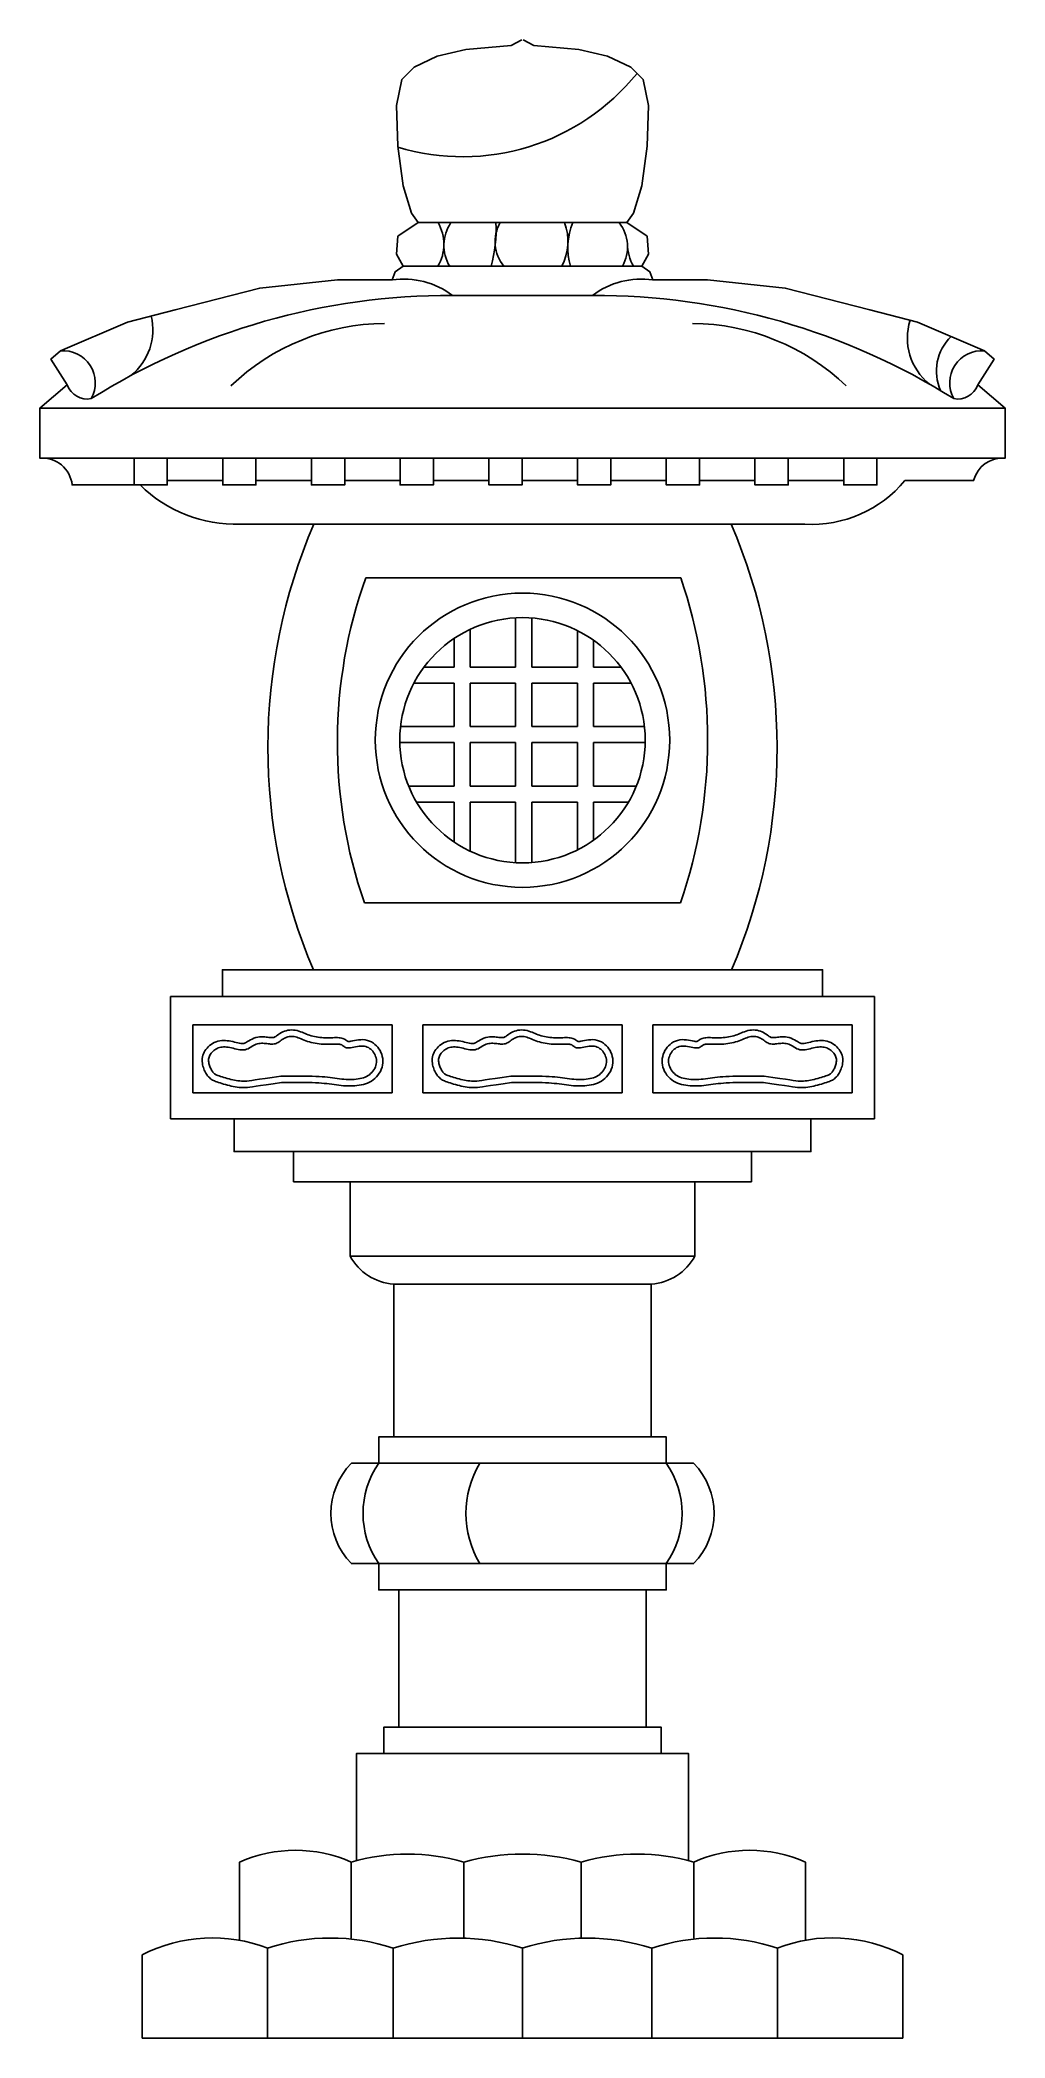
# Model space of a CAD drawing. Extents: x 1581 to 2016, y 1758 to 2659.
import ezdxf

# ---------------------------------------------------------------- set-up
doc = ezdxf.new("R2010")
doc.units = 0
doc.header["$LTSCALE"] = 10
doc.header["$MEASUREMENT"] = 0
for name, color, linetype in [('3', 3, 'CONTINUOUS'), ('4', 4, 'CONTINUOUS'), ('7', 7, 'CONTINUOUS')]:
    doc.layers.add(name, color=color, linetype=linetype)

msp = doc.modelspace()

# ---------------------------------------------------------------- linework, layer by layer
at = {"layer": '3'}
for p, q in [((1638.49, 2460.66), (1663.49, 2460.66)), ((1678.49, 2460.66), (1703.49, 2460.66)), ((1718.49, 2460.66), (1743.49, 2460.66)), ((1758.49, 2460.66), (1783.49, 2460.66)), ((1798.67, 2460.66), (1823.67, 2460.66)), ((1838.49, 2460.66), (1863.49, 2460.66)), ((1878.49, 2460.66), (1903.49, 2460.66)), ((1918.49, 2460.66), (1943.49, 2460.66)), ((1795.56, 2398.74), (1795.56, 2376.44)), ((1802.81, 2398.67), (1802.81, 2376.44)), ((1767.85, 2389.45), (1767.85, 2376.44)), ((1775.11, 2393.56), (1775.11, 2376.44)), ((1823.4, 2392.99), (1823.4, 2376.44)), ((1830.65, 2388.64), (1830.65, 2376.44)), ((1754.22, 2376.44), (1767.85, 2376.44)), ((1775.11, 2376.44), (1795.56, 2376.44)), ((1802.81, 2376.44), (1823.4, 2376.44)), ((1830.65, 2376.44), (1843.12, 2376.44)), ((1749.67, 2369.18), (1767.85, 2369.18)), ((1767.85, 2369.18), (1767.85, 2349.68)), ((1775.11, 2369.18), (1795.56, 2369.18)), ((1775.11, 2369.18), (1775.11, 2349.68)), ((1795.56, 2369.18), (1795.56, 2349.68)), ((1802.81, 2369.18), (1823.4, 2369.18)), ((1802.81, 2369.18), (1802.81, 2349.68)), ((1823.4, 2369.18), (1823.4, 2349.68)), ((1830.65, 2369.18), (1847.67, 2369.18)), ((1830.65, 2369.18), (1830.65, 2349.68)), ((1743.7, 2349.68), (1767.85, 2349.68)), ((1775.11, 2349.68), (1795.56, 2349.68)), ((1802.81, 2349.68), (1823.4, 2349.68)), ((1830.65, 2349.68), (1853.64, 2349.68)), ((1743.36, 2342.43), (1767.85, 2342.43)), ((1767.85, 2342.43), (1767.85, 2322.8)), ((1775.11, 2342.43), (1795.56, 2342.43)), ((1775.11, 2342.43), (1775.11, 2322.8)), ((1795.56, 2342.43), (1795.56, 2322.8)), ((1802.81, 2342.43), (1823.4, 2342.43)), ((1802.81, 2342.43), (1802.81, 2322.8)), ((1823.4, 2342.43), (1823.4, 2322.8)), ((1830.65, 2342.43), (1853.98, 2342.43)), ((1830.65, 2342.43), (1830.65, 2322.8)), ((1747.38, 2322.8), (1767.85, 2322.8)), ((1775.11, 2322.8), (1795.56, 2322.8)), ((1802.81, 2322.8), (1823.4, 2322.8)), ((1830.65, 2322.8), (1849.96, 2322.8)), ((1750.94, 2315.55), (1767.85, 2315.55)), ((1767.85, 2315.55), (1767.85, 2297.57)), ((1775.11, 2315.55), (1795.56, 2315.55)), ((1775.11, 2315.55), (1775.11, 2293.46)), ((1795.56, 2315.55), (1795.56, 2288.28)), ((1802.81, 2315.55), (1823.4, 2315.55)), ((1802.81, 2315.55), (1802.81, 2288.35)), ((1823.4, 2315.55), (1823.4, 2294.03)), ((1830.65, 2315.55), (1846.4, 2315.55)), ((1830.65, 2315.55), (1830.65, 2298.38)), ((1695.46, 2157.95), (1901.88, 2157.95)), ((1876.39, 2110.8), (1720.95, 2110.8)), ((1740.61, 2029.24), (1856.73, 2029.24)), ((1742.92, 1960.16), (1854.42, 1960.16)), ((1736.16, 1898.34), (1854.42, 1898.34))]:
    msp.add_line(p, q, dxfattribs=at)
for points in [[(1689.96, 2189.1), (1686.23, 2188.56), (1683.08, 2188.09), (1680.55, 2187.7), (1678.56, 2187.4), (1676.99, 2187.17), (1675.72, 2186.99), (1674.64, 2186.88), (1673.65, 2186.81), (1672.7, 2186.8), (1671.77, 2186.83), (1670.85, 2186.9), (1669.96, 2187.01), (1669.08, 2187.15), (1668.21, 2187.31), (1667.35, 2187.5), (1666.49, 2187.71), (1665.63, 2187.93), (1664.76, 2188.17), (1663.91, 2188.41), (1663.09, 2188.65), (1662.31, 2188.89), (1661.58, 2189.13), (1660.91, 2189.36), (1660.3, 2189.59), (1659.78, 2189.8), (1659.31, 2190.01), (1658.89, 2190.22), (1658.51, 2190.45), (1658.03, 2190.79), (1657.65, 2191.14), (1657.49, 2191.3), (1657.33, 2191.46), (1657.15, 2191.65), (1656.93, 2191.88), (1656.69, 2192.16), (1656.44, 2192.48), (1656.19, 2192.83), (1655.94, 2193.24), (1655.69, 2193.68), (1655.44, 2194.16), (1655.2, 2194.69), (1654.98, 2195.24), (1654.77, 2195.84), (1654.59, 2196.46), (1654.43, 2197.11), (1654.31, 2197.79), (1654.24, 2198.5), (1654.22, 2199.22), (1654.26, 2199.95), (1654.38, 2200.68), (1654.56, 2201.39), (1654.81, 2202.09), (1655.12, 2202.77), (1655.5, 2203.43), (1655.95, 2204.05), (1656.44, 2204.65), (1656.99, 2205.21), (1657.59, 2205.74), (1658.24, 2206.23), (1658.94, 2206.68), (1659.68, 2207.08), (1660.47, 2207.42), (1661.3, 2207.69), (1662.16, 2207.89), (1663.02, 2208), (1663.87, 2208.05), (1664.71, 2208.03), (1665.55, 2207.97), (1666.38, 2207.86), (1667.21, 2207.71), (1668.03, 2207.54), (1668.83, 2207.35), (1669.6, 2207.16), (1670.33, 2206.98), (1671.02, 2206.84), (1671.64, 2206.74), (1672.19, 2206.69), (1672.64, 2206.69), (1673.01, 2206.74), (1673.35, 2206.83), (1673.74, 2206.99), (1674.2, 2207.23), (1674.72, 2207.54), (1675.31, 2207.9), (1675.96, 2208.3), (1676.7, 2208.7), (1677.53, 2209.08), (1678.41, 2209.36), (1679.29, 2209.55), (1680.14, 2209.65), (1680.95, 2209.69), (1681.72, 2209.68), (1682.45, 2209.64), (1683.14, 2209.57), (1683.76, 2209.5), (1684.33, 2209.44), (1684.83, 2209.38), (1685.28, 2209.34), (1685.66, 2209.33), (1685.97, 2209.33), (1686.22, 2209.35), (1686.41, 2209.39), (1686.59, 2209.45), (1686.79, 2209.54), (1687.06, 2209.69), (1687.39, 2209.91), (1687.79, 2210.18), (1688.24, 2210.51), (1688.75, 2210.86), (1689.32, 2211.23), (1689.96, 2211.6), (1690.65, 2211.93), (1691.38, 2212.22), (1692.13, 2212.46), (1692.91, 2212.64), (1693.72, 2212.76), (1694.54, 2212.81), (1695.38, 2212.78), (1696.23, 2212.68), (1697.05, 2212.51), (1697.83, 2212.28), (1698.57, 2212.02), (1699.28, 2211.74), (1699.97, 2211.46), (1700.64, 2211.17), (1701.31, 2210.9), (1701.98, 2210.65), (1702.67, 2210.41), (1703.39, 2210.19), (1704.14, 2209.98), (1704.91, 2209.8), (1705.71, 2209.65), (1706.51, 2209.51), (1707.33, 2209.41), (1708.16, 2209.33), (1709.01, 2209.28), (1709.87, 2209.26), (1710.73, 2209.26), (1711.57, 2209.27), (1712.4, 2209.29), (1713.19, 2209.31), (1713.95, 2209.33), (1714.66, 2209.34), (1715.31, 2209.33), (1715.93, 2209.29), (1716.52, 2209.23), (1717.09, 2209.13), (1717.64, 2208.98), (1718.44, 2208.68), (1719.13, 2208.24), (1719.47, 2207.97), (1719.71, 2207.78), (1719.85, 2207.67), (1719.93, 2207.63), (1719.96, 2207.61), (1720.01, 2207.6), (1720.11, 2207.58), (1720.33, 2207.58), (1720.74, 2207.61), (1721.33, 2207.71), (1722.05, 2207.84), (1722.87, 2208.01), (1723.76, 2208.17), (1724.71, 2208.31), (1725.71, 2208.41), (1726.74, 2208.43), (1727.78, 2208.34), (1728.78, 2208.12), (1729.73, 2207.8), (1730.61, 2207.38), (1731.42, 2206.88), (1732.15, 2206.3), (1732.82, 2205.67), (1733.41, 2204.99), (1733.94, 2204.27), (1734.42, 2203.5), (1734.84, 2202.68), (1735.19, 2201.81), (1735.46, 2200.9), (1735.65, 2199.95), (1735.73, 2198.97), (1735.71, 2197.96), (1735.58, 2196.96), (1735.34, 2195.98), (1735.01, 2195.03), (1734.59, 2194.12), (1734.09, 2193.25), (1733.51, 2192.42), (1732.86, 2191.65), (1732.14, 2190.93), (1731.36, 2190.3), (1730.53, 2189.74), (1729.67, 2189.26), (1728.78, 2188.86), (1727.86, 2188.52), (1726.93, 2188.25), (1725.98, 2188.02), (1725.02, 2187.85), (1724.04, 2187.71), (1723.05, 2187.62), (1722.05, 2187.56), (1721.03, 2187.53), (1720, 2187.54), (1718.96, 2187.58), (1717.91, 2187.64), (1716.86, 2187.74), (1715.81, 2187.86), (1714.76, 2188), (1713.71, 2188.15), (1712.64, 2188.3), (1711.56, 2188.45), (1710.45, 2188.59), (1709.29, 2188.72), (1708.09, 2188.83), (1706.82, 2188.92), (1705.4, 2188.98), (1703.77, 2189.03), (1701.83, 2189.06), (1699.54, 2189.08), (1696.81, 2189.09), (1693.58, 2189.09)], [(1689.75, 2192), (1685.81, 2191.43), (1682.64, 2190.95), (1680.12, 2190.57), (1678.13, 2190.27), (1676.58, 2190.04), (1675.37, 2189.87), (1674.39, 2189.77), (1673.53, 2189.71), (1672.72, 2189.7), (1671.93, 2189.73), (1671.14, 2189.79), (1670.36, 2189.88), (1669.58, 2190), (1668.79, 2190.16), (1668, 2190.33), (1667.19, 2190.52), (1666.37, 2190.74), (1665.54, 2190.96), (1664.72, 2191.19), (1663.94, 2191.43), (1663.19, 2191.66), (1662.5, 2191.88), (1661.88, 2192.1), (1661.35, 2192.29), (1660.91, 2192.47), (1660.57, 2192.62), (1660.3, 2192.76), (1660.09, 2192.88), (1659.86, 2193.04), (1659.67, 2193.23), (1659.54, 2193.36), (1659.4, 2193.5), (1659.25, 2193.65), (1659.1, 2193.81), (1658.94, 2194), (1658.77, 2194.21), (1658.6, 2194.45), (1658.43, 2194.73), (1658.24, 2195.05), (1658.06, 2195.42), (1657.87, 2195.82), (1657.7, 2196.26), (1657.53, 2196.73), (1657.39, 2197.21), (1657.27, 2197.71), (1657.19, 2198.2), (1657.13, 2198.69), (1657.12, 2199.17), (1657.15, 2199.64), (1657.22, 2200.1), (1657.34, 2200.55), (1657.49, 2200.99), (1657.7, 2201.43), (1657.95, 2201.86), (1658.25, 2202.28), (1658.6, 2202.7), (1658.99, 2203.11), (1659.43, 2203.49), (1659.9, 2203.85), (1660.41, 2204.18), (1660.95, 2204.46), (1661.5, 2204.7), (1662.08, 2204.89), (1662.67, 2205.03), (1663.29, 2205.11), (1663.92, 2205.14), (1664.57, 2205.13), (1665.25, 2205.08), (1665.94, 2204.99), (1666.65, 2204.86), (1667.39, 2204.71), (1668.15, 2204.53), (1668.92, 2204.34), (1669.7, 2204.15), (1670.49, 2203.99), (1671.28, 2203.86), (1672.06, 2203.79), (1672.83, 2203.79), (1673.58, 2203.88), (1674.29, 2204.08), (1674.97, 2204.36), (1675.61, 2204.69), (1676.23, 2205.06), (1676.83, 2205.43), (1677.41, 2205.79), (1677.99, 2206.11), (1678.57, 2206.37), (1679.16, 2206.56), (1679.76, 2206.69), (1680.38, 2206.76), (1681, 2206.79), (1681.62, 2206.78), (1682.23, 2206.74), (1682.84, 2206.69), (1683.43, 2206.62), (1684, 2206.55), (1684.55, 2206.49), (1685.09, 2206.45), (1685.61, 2206.42), (1686.13, 2206.43), (1686.63, 2206.48), (1687.13, 2206.58), (1687.62, 2206.73), (1688.1, 2206.95), (1688.56, 2207.21), (1689.01, 2207.5), (1689.46, 2207.81), (1689.91, 2208.13), (1690.37, 2208.45), (1690.84, 2208.76), (1691.32, 2209.03), (1691.82, 2209.28), (1692.35, 2209.49), (1692.89, 2209.66), (1693.45, 2209.79), (1694.01, 2209.87), (1694.59, 2209.9), (1695.17, 2209.89), (1695.76, 2209.82), (1696.34, 2209.69), (1696.94, 2209.52), (1697.56, 2209.3), (1698.19, 2209.05), (1698.85, 2208.78), (1699.53, 2208.49), (1700.25, 2208.2), (1700.99, 2207.92), (1701.78, 2207.65), (1702.59, 2207.4), (1703.43, 2207.17), (1704.3, 2206.97), (1705.19, 2206.79), (1706.09, 2206.64), (1707.01, 2206.52), (1707.95, 2206.44), (1708.89, 2206.38), (1709.82, 2206.36), (1710.74, 2206.35), (1711.63, 2206.37), (1712.48, 2206.39), (1713.27, 2206.41), (1714, 2206.43), (1714.65, 2206.43), (1715.21, 2206.43), (1715.7, 2206.4), (1716.11, 2206.36), (1716.46, 2206.29), (1716.75, 2206.21), (1717.13, 2206.07), (1717.46, 2205.86), (1717.68, 2205.69), (1717.93, 2205.49), (1718.2, 2205.29), (1718.52, 2205.08), (1718.9, 2204.9), (1719.34, 2204.76), (1719.85, 2204.68), (1720.44, 2204.67), (1721.1, 2204.73), (1721.83, 2204.85), (1722.61, 2204.99), (1723.42, 2205.16), (1724.24, 2205.31), (1725.07, 2205.43), (1725.87, 2205.51), (1726.64, 2205.53), (1727.35, 2205.46), (1728.01, 2205.32), (1728.63, 2205.11), (1729.21, 2204.84), (1729.75, 2204.5), (1730.25, 2204.11), (1730.72, 2203.66), (1731.15, 2203.17), (1731.54, 2202.64), (1731.89, 2202.07), (1732.2, 2201.47), (1732.45, 2200.85), (1732.64, 2200.21), (1732.77, 2199.55), (1732.83, 2198.87), (1732.82, 2198.19), (1732.72, 2197.5), (1732.55, 2196.8), (1732.31, 2196.12), (1732.01, 2195.45), (1731.64, 2194.8), (1731.21, 2194.19), (1730.73, 2193.62), (1730.2, 2193.1), (1729.63, 2192.63), (1729.02, 2192.22), (1728.37, 2191.86), (1727.68, 2191.55), (1726.95, 2191.28), (1726.18, 2191.05), (1725.39, 2190.86), (1724.56, 2190.71), (1723.7, 2190.6), (1722.83, 2190.51), (1721.92, 2190.46), (1721, 2190.43), (1720.06, 2190.44), (1719.11, 2190.47), (1718.14, 2190.54), (1717.16, 2190.62), (1716.16, 2190.74), (1715.15, 2190.87), (1714.12, 2191.02), (1713.05, 2191.17), (1711.94, 2191.32), (1710.79, 2191.47), (1709.59, 2191.61), (1708.32, 2191.72), (1706.99, 2191.81), (1705.51, 2191.88), (1703.83, 2191.93), (1701.87, 2191.96), (1699.56, 2191.98), (1696.82, 2191.99), (1693.59, 2192)], [(1793.67, 2189.1), (1789.94, 2188.56), (1786.78, 2188.09), (1784.26, 2187.7), (1782.27, 2187.4), (1780.7, 2187.17), (1779.42, 2186.99), (1778.34, 2186.88), (1777.36, 2186.81), (1776.41, 2186.8), (1775.47, 2186.83), (1774.56, 2186.9), (1773.67, 2187.01), (1772.79, 2187.15), (1771.92, 2187.31), (1771.06, 2187.5), (1770.2, 2187.71), (1769.33, 2187.93), (1768.47, 2188.17), (1767.62, 2188.41), (1766.8, 2188.65), (1766.02, 2188.89), (1765.28, 2189.13), (1764.61, 2189.36), (1764.01, 2189.59), (1763.48, 2189.8), (1763.02, 2190.01), (1762.6, 2190.22), (1762.21, 2190.45), (1761.73, 2190.79), (1761.36, 2191.14), (1761.2, 2191.3), (1761.04, 2191.46), (1760.86, 2191.65), (1760.64, 2191.88), (1760.4, 2192.16), (1760.15, 2192.48), (1759.9, 2192.83), (1759.64, 2193.24), (1759.39, 2193.68), (1759.15, 2194.16), (1758.91, 2194.69), (1758.69, 2195.24), (1758.48, 2195.84), (1758.3, 2196.46), (1758.14, 2197.11), (1758.02, 2197.79), (1757.94, 2198.5), (1757.93, 2199.22), (1757.97, 2199.95), (1758.08, 2200.68), (1758.26, 2201.39), (1758.51, 2202.09), (1758.83, 2202.77), (1759.21, 2203.43), (1759.65, 2204.05), (1760.15, 2204.65), (1760.7, 2205.21), (1761.3, 2205.74), (1761.95, 2206.23), (1762.65, 2206.68), (1763.39, 2207.08), (1764.18, 2207.42), (1765.01, 2207.69), (1765.87, 2207.89), (1766.72, 2208), (1767.57, 2208.05), (1768.42, 2208.03), (1769.26, 2207.97), (1770.09, 2207.86), (1770.91, 2207.71), (1771.73, 2207.54), (1772.54, 2207.35), (1773.31, 2207.16), (1774.04, 2206.98), (1774.73, 2206.84), (1775.35, 2206.74), (1775.89, 2206.69), (1776.35, 2206.69), (1776.71, 2206.74), (1777.06, 2206.83), (1777.45, 2206.99), (1777.91, 2207.23), (1778.43, 2207.54), (1779.02, 2207.9), (1779.67, 2208.3), (1780.4, 2208.7), (1781.23, 2209.08), (1782.12, 2209.36), (1782.99, 2209.55), (1783.84, 2209.65), (1784.66, 2209.69), (1785.43, 2209.68), (1786.16, 2209.64), (1786.84, 2209.57), (1787.47, 2209.5), (1788.04, 2209.44), (1788.54, 2209.38), (1788.98, 2209.34), (1789.36, 2209.33), (1789.68, 2209.33), (1789.93, 2209.35), (1790.12, 2209.39), (1790.29, 2209.45), (1790.49, 2209.54), (1790.77, 2209.69), (1791.1, 2209.91), (1791.5, 2210.18), (1791.95, 2210.51), (1792.46, 2210.86), (1793.03, 2211.23), (1793.67, 2211.6), (1794.36, 2211.93), (1795.08, 2212.22), (1795.84, 2212.46), (1796.62, 2212.64), (1797.42, 2212.76), (1798.25, 2212.81), (1799.09, 2212.78), (1799.94, 2212.68), (1800.76, 2212.51), (1801.54, 2212.28), (1802.28, 2212.02), (1802.99, 2211.74), (1803.68, 2211.46), (1804.35, 2211.17), (1805.02, 2210.9), (1805.69, 2210.65), (1806.38, 2210.41), (1807.1, 2210.19), (1807.85, 2209.98), (1808.62, 2209.8), (1809.41, 2209.65), (1810.22, 2209.51), (1811.04, 2209.41), (1811.87, 2209.33), (1812.72, 2209.28), (1813.57, 2209.26), (1814.43, 2209.26), (1815.28, 2209.27), (1816.11, 2209.29), (1816.9, 2209.31), (1817.65, 2209.33), (1818.36, 2209.34), (1819.02, 2209.33), (1819.64, 2209.29), (1820.22, 2209.23), (1820.79, 2209.13), (1821.35, 2208.98), (1822.15, 2208.68), (1822.84, 2208.24), (1823.18, 2207.97), (1823.42, 2207.78), (1823.56, 2207.67), (1823.64, 2207.63), (1823.67, 2207.61), (1823.71, 2207.6), (1823.82, 2207.58), (1824.04, 2207.58), (1824.45, 2207.61), (1825.04, 2207.71), (1825.76, 2207.84), (1826.58, 2208.01), (1827.47, 2208.17), (1828.42, 2208.31), (1829.41, 2208.41), (1830.45, 2208.43), (1831.49, 2208.34), (1832.49, 2208.12), (1833.44, 2207.8), (1834.32, 2207.38), (1835.13, 2206.88), (1835.86, 2206.3), (1836.52, 2205.67), (1837.12, 2204.99), (1837.65, 2204.27), (1838.13, 2203.5), (1838.55, 2202.68), (1838.9, 2201.81), (1839.17, 2200.9), (1839.36, 2199.95), (1839.44, 2198.97), (1839.42, 2197.96), (1839.29, 2196.96), (1839.05, 2195.98), (1838.71, 2195.03), (1838.3, 2194.12), (1837.8, 2193.25), (1837.22, 2192.42), (1836.57, 2191.65), (1835.85, 2190.93), (1835.07, 2190.3), (1834.24, 2189.74), (1833.38, 2189.26), (1832.49, 2188.86), (1831.57, 2188.52), (1830.64, 2188.25), (1829.69, 2188.02), (1828.73, 2187.85), (1827.75, 2187.71), (1826.76, 2187.62), (1825.75, 2187.56), (1824.74, 2187.53), (1823.71, 2187.54), (1822.67, 2187.58), (1821.62, 2187.64), (1820.57, 2187.74), (1819.52, 2187.86), (1818.47, 2188), (1817.42, 2188.15), (1816.35, 2188.3), (1815.27, 2188.45), (1814.15, 2188.59), (1813, 2188.72), (1811.8, 2188.83), (1810.53, 2188.92), (1809.11, 2188.98), (1807.47, 2189.03), (1805.54, 2189.06), (1803.25, 2189.08), (1800.52, 2189.09), (1797.29, 2189.09)], [(1793.46, 2192), (1789.52, 2191.43), (1786.35, 2190.95), (1783.83, 2190.57), (1781.84, 2190.27), (1780.29, 2190.04), (1779.07, 2189.87), (1778.09, 2189.77), (1777.24, 2189.71), (1776.43, 2189.7), (1775.63, 2189.73), (1774.85, 2189.79), (1774.07, 2189.88), (1773.29, 2190), (1772.5, 2190.16), (1771.71, 2190.33), (1770.9, 2190.52), (1770.07, 2190.74), (1769.25, 2190.96), (1768.43, 2191.19), (1767.64, 2191.43), (1766.9, 2191.66), (1766.2, 2191.88), (1765.59, 2192.1), (1765.05, 2192.29), (1764.62, 2192.47), (1764.27, 2192.62), (1764.01, 2192.76), (1763.8, 2192.88), (1763.57, 2193.04), (1763.37, 2193.23), (1763.24, 2193.36), (1763.1, 2193.5), (1762.96, 2193.65), (1762.8, 2193.81), (1762.65, 2194), (1762.48, 2194.21), (1762.31, 2194.45), (1762.13, 2194.73), (1761.95, 2195.05), (1761.77, 2195.42), (1761.58, 2195.82), (1761.41, 2196.26), (1761.24, 2196.73), (1761.1, 2197.21), (1760.98, 2197.71), (1760.89, 2198.2), (1760.84, 2198.69), (1760.83, 2199.17), (1760.86, 2199.64), (1760.93, 2200.1), (1761.04, 2200.55), (1761.2, 2200.99), (1761.4, 2201.43), (1761.66, 2201.86), (1761.95, 2202.28), (1762.3, 2202.7), (1762.7, 2203.11), (1763.14, 2203.49), (1763.61, 2203.85), (1764.12, 2204.18), (1764.65, 2204.46), (1765.21, 2204.7), (1765.79, 2204.89), (1766.38, 2205.03), (1766.99, 2205.11), (1767.63, 2205.14), (1768.28, 2205.13), (1768.95, 2205.08), (1769.65, 2204.99), (1770.36, 2204.86), (1771.1, 2204.71), (1771.85, 2204.53), (1772.63, 2204.34), (1773.41, 2204.15), (1774.2, 2203.99), (1774.98, 2203.86), (1775.76, 2203.79), (1776.53, 2203.79), (1777.28, 2203.88), (1778, 2204.08), (1778.68, 2204.36), (1779.32, 2204.69), (1779.94, 2205.06), (1780.54, 2205.43), (1781.12, 2205.79), (1781.7, 2206.11), (1782.28, 2206.37), (1782.87, 2206.56), (1783.47, 2206.69), (1784.08, 2206.76), (1784.7, 2206.79), (1785.32, 2206.78), (1785.94, 2206.74), (1786.55, 2206.69), (1787.14, 2206.62), (1787.71, 2206.55), (1788.26, 2206.49), (1788.8, 2206.45), (1789.32, 2206.42), (1789.84, 2206.43), (1790.34, 2206.48), (1790.84, 2206.58), (1791.33, 2206.73), (1791.81, 2206.95), (1792.27, 2207.21), (1792.72, 2207.5), (1793.17, 2207.81), (1793.62, 2208.13), (1794.08, 2208.45), (1794.55, 2208.76), (1795.03, 2209.03), (1795.53, 2209.28), (1796.06, 2209.49), (1796.6, 2209.66), (1797.15, 2209.79), (1797.72, 2209.87), (1798.3, 2209.9), (1798.88, 2209.89), (1799.46, 2209.82), (1800.05, 2209.69), (1800.65, 2209.52), (1801.27, 2209.3), (1801.9, 2209.05), (1802.56, 2208.78), (1803.24, 2208.49), (1803.95, 2208.2), (1804.7, 2207.92), (1805.48, 2207.65), (1806.3, 2207.4), (1807.14, 2207.17), (1808.01, 2206.97), (1808.89, 2206.79), (1809.8, 2206.64), (1810.72, 2206.52), (1811.66, 2206.44), (1812.6, 2206.38), (1813.53, 2206.36), (1814.45, 2206.35), (1815.34, 2206.37), (1816.18, 2206.39), (1816.98, 2206.41), (1817.71, 2206.43), (1818.36, 2206.43), (1818.92, 2206.43), (1819.4, 2206.4), (1819.82, 2206.36), (1820.17, 2206.29), (1820.46, 2206.21), (1820.84, 2206.07), (1821.17, 2205.86), (1821.39, 2205.69), (1821.63, 2205.49), (1821.91, 2205.29), (1822.23, 2205.08), (1822.61, 2204.9), (1823.05, 2204.76), (1823.56, 2204.68), (1824.14, 2204.67), (1824.81, 2204.73), (1825.54, 2204.85), (1826.31, 2204.99), (1827.12, 2205.16), (1827.95, 2205.31), (1828.78, 2205.43), (1829.58, 2205.51), (1830.35, 2205.53), (1831.06, 2205.46), (1831.72, 2205.32), (1832.34, 2205.11), (1832.92, 2204.84), (1833.46, 2204.5), (1833.96, 2204.11), (1834.43, 2203.66), (1834.86, 2203.17), (1835.25, 2202.64), (1835.6, 2202.07), (1835.91, 2201.47), (1836.16, 2200.85), (1836.35, 2200.21), (1836.48, 2199.55), (1836.54, 2198.87), (1836.52, 2198.19), (1836.43, 2197.5), (1836.26, 2196.8), (1836.02, 2196.12), (1835.71, 2195.45), (1835.34, 2194.8), (1834.92, 2194.19), (1834.44, 2193.62), (1833.91, 2193.1), (1833.34, 2192.63), (1832.73, 2192.22), (1832.08, 2191.86), (1831.38, 2191.55), (1830.66, 2191.28), (1829.89, 2191.05), (1829.09, 2190.86), (1828.27, 2190.71), (1827.41, 2190.6), (1826.53, 2190.51), (1825.63, 2190.46), (1824.71, 2190.43), (1823.77, 2190.44), (1822.81, 2190.47), (1821.84, 2190.54), (1820.86, 2190.62), (1819.87, 2190.74), (1818.86, 2190.87), (1817.82, 2191.02), (1816.76, 2191.17), (1815.65, 2191.32), (1814.5, 2191.47), (1813.29, 2191.61), (1812.03, 2191.72), (1810.69, 2191.81), (1809.22, 2191.88), (1807.54, 2191.93), (1805.58, 2191.96), (1803.27, 2191.98), (1800.53, 2191.99), (1797.29, 2192)], [(1907.38, 2189.1), (1911.1, 2188.56), (1914.26, 2188.09), (1916.78, 2187.7), (1918.78, 2187.4), (1920.35, 2187.17), (1921.62, 2186.99), (1922.7, 2186.88), (1923.69, 2186.81), (1924.64, 2186.8), (1925.57, 2186.83), (1926.49, 2186.9), (1927.38, 2187.01), (1928.26, 2187.15), (1929.13, 2187.31), (1929.99, 2187.5), (1930.85, 2187.71), (1931.71, 2187.93), (1932.58, 2188.17), (1933.42, 2188.41), (1934.25, 2188.65), (1935.03, 2188.89), (1935.76, 2189.13), (1936.43, 2189.36), (1937.03, 2189.59), (1937.56, 2189.8), (1938.03, 2190.01), (1938.45, 2190.22), (1938.83, 2190.45), (1939.31, 2190.79), (1939.69, 2191.14), (1939.85, 2191.3), (1940, 2191.46), (1940.19, 2191.65), (1940.41, 2191.88), (1940.64, 2192.16), (1940.89, 2192.48), (1941.15, 2192.83), (1941.4, 2193.24), (1941.65, 2193.68), (1941.9, 2194.16), (1942.13, 2194.69), (1942.36, 2195.24), (1942.57, 2195.84), (1942.75, 2196.46), (1942.91, 2197.11), (1943.03, 2197.79), (1943.1, 2198.5), (1943.12, 2199.22), (1943.08, 2199.95), (1942.96, 2200.68), (1942.78, 2201.39), (1942.53, 2202.09), (1942.22, 2202.77), (1941.83, 2203.43), (1941.39, 2204.05), (1940.9, 2204.65), (1940.35, 2205.21), (1939.75, 2205.74), (1939.1, 2206.23), (1938.4, 2206.68), (1937.66, 2207.08), (1936.87, 2207.42), (1936.04, 2207.69), (1935.18, 2207.89), (1934.32, 2208), (1933.47, 2208.05), (1932.63, 2208.03), (1931.79, 2207.97), (1930.96, 2207.86), (1930.13, 2207.71), (1929.31, 2207.54), (1928.51, 2207.35), (1927.74, 2207.16), (1927, 2206.98), (1926.32, 2206.84), (1925.7, 2206.74), (1925.15, 2206.69), (1924.7, 2206.69), (1924.33, 2206.74), (1923.99, 2206.83), (1923.6, 2206.99), (1923.14, 2207.23), (1922.61, 2207.54), (1922.03, 2207.9), (1921.38, 2208.3), (1920.64, 2208.7), (1919.81, 2209.08), (1918.93, 2209.36), (1918.05, 2209.55), (1917.2, 2209.65), (1916.39, 2209.69), (1915.61, 2209.68), (1914.88, 2209.64), (1914.2, 2209.57), (1913.58, 2209.5), (1913.01, 2209.44), (1912.5, 2209.38), (1912.06, 2209.34), (1911.68, 2209.33), (1911.37, 2209.33), (1911.12, 2209.35), (1910.92, 2209.39), (1910.75, 2209.45), (1910.55, 2209.54), (1910.28, 2209.69), (1909.94, 2209.91), (1909.55, 2210.18), (1909.1, 2210.51), (1908.59, 2210.86), (1908.01, 2211.23), (1907.38, 2211.6), (1906.69, 2211.93), (1905.96, 2212.22), (1905.21, 2212.46), (1904.43, 2212.64), (1903.62, 2212.76), (1902.8, 2212.81), (1901.96, 2212.78), (1901.11, 2212.68), (1900.29, 2212.51), (1899.51, 2212.28), (1898.77, 2212.02), (1898.06, 2211.74), (1897.37, 2211.46), (1896.7, 2211.17), (1896.03, 2210.9), (1895.36, 2210.65), (1894.66, 2210.41), (1893.94, 2210.19), (1893.2, 2209.98), (1892.42, 2209.8), (1891.63, 2209.65), (1890.82, 2209.51), (1890, 2209.41), (1889.17, 2209.33), (1888.33, 2209.28), (1887.47, 2209.26), (1886.61, 2209.26), (1885.76, 2209.27), (1884.94, 2209.29), (1884.15, 2209.31), (1883.39, 2209.33), (1882.68, 2209.34), (1882.02, 2209.33), (1881.41, 2209.29), (1880.82, 2209.23), (1880.25, 2209.13), (1879.69, 2208.98), (1878.89, 2208.68), (1878.21, 2208.24), (1877.86, 2207.97), (1877.63, 2207.78), (1877.48, 2207.67), (1877.41, 2207.63), (1877.37, 2207.61), (1877.33, 2207.6), (1877.23, 2207.58), (1877, 2207.58), (1876.6, 2207.61), (1876.01, 2207.71), (1875.28, 2207.84), (1874.47, 2208.01), (1873.58, 2208.17), (1872.63, 2208.31), (1871.63, 2208.41), (1870.6, 2208.43), (1869.56, 2208.34), (1868.55, 2208.12), (1867.61, 2207.8), (1866.73, 2207.38), (1865.92, 2206.88), (1865.18, 2206.3), (1864.52, 2205.67), (1863.93, 2204.99), (1863.39, 2204.27), (1862.91, 2203.5), (1862.5, 2202.68), (1862.15, 2201.81), (1861.88, 2200.9), (1861.69, 2199.95), (1861.6, 2198.97), (1861.63, 2197.96), (1861.76, 2196.96), (1862, 2195.98), (1862.33, 2195.03), (1862.75, 2194.12), (1863.25, 2193.25), (1863.82, 2192.42), (1864.47, 2191.65), (1865.2, 2190.93), (1865.98, 2190.3), (1866.8, 2189.74), (1867.67, 2189.26), (1868.56, 2188.86), (1869.48, 2188.52), (1870.41, 2188.25), (1871.36, 2188.02), (1872.32, 2187.85), (1873.29, 2187.71), (1874.29, 2187.62), (1875.29, 2187.56), (1876.31, 2187.53), (1877.34, 2187.54), (1878.38, 2187.58), (1879.43, 2187.64), (1880.48, 2187.74), (1881.53, 2187.86), (1882.58, 2188), (1883.63, 2188.15), (1884.69, 2188.3), (1885.78, 2188.45), (1886.89, 2188.59), (1888.04, 2188.72), (1889.24, 2188.83), (1890.52, 2188.92), (1891.94, 2188.98), (1893.57, 2189.03), (1895.5, 2189.06), (1897.8, 2189.08), (1900.53, 2189.09), (1903.76, 2189.09)], [(1907.58, 2192), (1911.52, 2191.43), (1914.69, 2190.95), (1917.22, 2190.57), (1919.21, 2190.27), (1920.76, 2190.04), (1921.97, 2189.87), (1922.95, 2189.77), (1923.8, 2189.71), (1924.62, 2189.7), (1925.41, 2189.73), (1926.2, 2189.79), (1926.98, 2189.88), (1927.76, 2190), (1928.54, 2190.16), (1929.34, 2190.33), (1930.15, 2190.52), (1930.97, 2190.74), (1931.8, 2190.96), (1932.61, 2191.19), (1933.4, 2191.43), (1934.15, 2191.66), (1934.84, 2191.88), (1935.46, 2192.1), (1935.99, 2192.29), (1936.43, 2192.47), (1936.77, 2192.62), (1937.04, 2192.76), (1937.25, 2192.88), (1937.48, 2193.04), (1937.67, 2193.23), (1937.8, 2193.36), (1937.94, 2193.5), (1938.09, 2193.65), (1938.24, 2193.81), (1938.4, 2194), (1938.57, 2194.21), (1938.74, 2194.45), (1938.91, 2194.73), (1939.09, 2195.05), (1939.28, 2195.42), (1939.46, 2195.82), (1939.64, 2196.26), (1939.8, 2196.73), (1939.95, 2197.21), (1940.07, 2197.71), (1940.15, 2198.2), (1940.21, 2198.69), (1940.22, 2199.17), (1940.19, 2199.64), (1940.12, 2200.1), (1940, 2200.55), (1939.84, 2200.99), (1939.64, 2201.43), (1939.39, 2201.86), (1939.09, 2202.28), (1938.74, 2202.7), (1938.35, 2203.11), (1937.91, 2203.49), (1937.43, 2203.85), (1936.93, 2204.18), (1936.39, 2204.46), (1935.83, 2204.7), (1935.26, 2204.89), (1934.67, 2205.03), (1934.05, 2205.11), (1933.42, 2205.14), (1932.77, 2205.13), (1932.09, 2205.08), (1931.4, 2204.99), (1930.68, 2204.86), (1929.95, 2204.71), (1929.19, 2204.53), (1928.42, 2204.34), (1927.64, 2204.15), (1926.85, 2203.99), (1926.06, 2203.86), (1925.28, 2203.79), (1924.51, 2203.79), (1923.76, 2203.88), (1923.05, 2204.08), (1922.37, 2204.36), (1921.73, 2204.69), (1921.11, 2205.06), (1920.51, 2205.43), (1919.92, 2205.79), (1919.34, 2206.11), (1918.77, 2206.37), (1918.18, 2206.56), (1917.58, 2206.69), (1916.96, 2206.76), (1916.34, 2206.79), (1915.72, 2206.78), (1915.11, 2206.74), (1914.5, 2206.69), (1913.91, 2206.62), (1913.34, 2206.55), (1912.79, 2206.49), (1912.25, 2206.45), (1911.72, 2206.42), (1911.21, 2206.43), (1910.7, 2206.48), (1910.21, 2206.58), (1909.72, 2206.73), (1909.24, 2206.95), (1908.78, 2207.21), (1908.32, 2207.5), (1907.88, 2207.81), (1907.43, 2208.13), (1906.97, 2208.45), (1906.5, 2208.76), (1906.02, 2209.03), (1905.51, 2209.28), (1904.99, 2209.49), (1904.45, 2209.66), (1903.89, 2209.79), (1903.32, 2209.87), (1902.75, 2209.9), (1902.17, 2209.89), (1901.58, 2209.82), (1900.99, 2209.69), (1900.4, 2209.52), (1899.78, 2209.3), (1899.15, 2209.05), (1898.49, 2208.78), (1897.81, 2208.49), (1897.09, 2208.2), (1896.34, 2207.92), (1895.56, 2207.65), (1894.75, 2207.4), (1893.91, 2207.17), (1893.04, 2206.97), (1892.15, 2206.79), (1891.25, 2206.64), (1890.32, 2206.52), (1889.39, 2206.44), (1888.45, 2206.38), (1887.52, 2206.36), (1886.6, 2206.35), (1885.71, 2206.37), (1884.86, 2206.39), (1884.07, 2206.41), (1883.34, 2206.43), (1882.69, 2206.43), (1882.12, 2206.43), (1881.64, 2206.4), (1881.23, 2206.36), (1880.88, 2206.29), (1880.58, 2206.21), (1880.21, 2206.07), (1879.88, 2205.86), (1879.66, 2205.69), (1879.41, 2205.49), (1879.14, 2205.29), (1878.82, 2205.08), (1878.44, 2204.9), (1878, 2204.76), (1877.49, 2204.68), (1876.9, 2204.67), (1876.24, 2204.73), (1875.51, 2204.85), (1874.73, 2204.99), (1873.92, 2205.16), (1873.09, 2205.31), (1872.27, 2205.43), (1871.46, 2205.51), (1870.7, 2205.53), (1869.99, 2205.46), (1869.32, 2205.32), (1868.7, 2205.11), (1868.13, 2204.84), (1867.59, 2204.5), (1867.09, 2204.11), (1866.62, 2203.66), (1866.19, 2203.17), (1865.8, 2202.64), (1865.44, 2202.07), (1865.14, 2201.47), (1864.89, 2200.85), (1864.7, 2200.21), (1864.57, 2199.55), (1864.51, 2198.87), (1864.52, 2198.19), (1864.62, 2197.5), (1864.78, 2196.8), (1865.03, 2196.12), (1865.33, 2195.45), (1865.7, 2194.8), (1866.13, 2194.19), (1866.61, 2193.62), (1867.14, 2193.1), (1867.71, 2192.63), (1868.32, 2192.22), (1868.97, 2191.86), (1869.66, 2191.55), (1870.39, 2191.28), (1871.15, 2191.05), (1871.95, 2190.86), (1872.78, 2190.71), (1873.63, 2190.6), (1874.51, 2190.51), (1875.41, 2190.46), (1876.34, 2190.43), (1877.28, 2190.44), (1878.23, 2190.47), (1879.2, 2190.54), (1880.18, 2190.62), (1881.17, 2190.74), (1882.19, 2190.87), (1883.22, 2191.02), (1884.29, 2191.17), (1885.4, 2191.32), (1886.55, 2191.47), (1887.75, 2191.61), (1889.01, 2191.72), (1890.35, 2191.81), (1891.83, 2191.88), (1893.51, 2191.93), (1895.47, 2191.96), (1897.78, 2191.98), (1900.52, 2191.99), (1903.75, 2192)]]:
    msp.add_lwpolyline(points, close=True, dxfattribs=at)
msp.add_circle((1798.67, 2343.51), 55.32, dxfattribs=at)
for centre, radius, start, end in [((1771.81, 2707.45), 100.71, 253.03182, 321.2082), ((1743.52, 2567.21), 19.68, 329.82897, 29.8288), ((1781.19, 2566.74), 17.99, 145.21329, 211.57535), ((1728.07, 2573.43), 58.69, 344.06444, 3.48653), ((1804.05, 2568.45), 17.71, 151.14191, 218.97165), ((1795.22, 2568.58), 23.95, 331.96162, 20.58629), ((1848.98, 2565.63), 29.88, 157.63011, 196.14483), ((1828.43, 2566.04), 17.62, 330.32184, 38.47778), ((1866.95, 2567.64), 20.96, 180.68037, 209.50842), ((1605.46, 2528.69), 26.54, 308.86977, 13.45995), ((1998.71, 2524.89), 26.51, 162.25817, 231.3736), ((1737.61, 2429.36), 102.21, 90.62002, 133.61051), ((1874.19, 2429.36), 102.21, 46.38949, 89.37998), ((2006.93, 2510.08), 21.62, 133.95934, 204.15995), ((1766.53, 1994.7), 39.77, 145.26939, 214.73061), ((1817.09, 1994.7), 43.92, 148.94738, 211.05262), ((1830.97, 1994.7), 39.64, 325.13945, 34.86055)]:
    msp.add_arc(centre, radius, start, end, dxfattribs=at)
at = {"layer": '4'}
for p, q in [((1581.1, 2493.35), (2016.24, 2493.35)), ((1583.39, 2470.73), (2013.95, 2470.73)), ((1671.3, 2440.96), (1704.54, 2440.96)), ((1892.8, 2440.96), (1704.54, 2440.96)), ((1926.04, 2440.96), (1892.8, 2440.96)), ((1892.95, 2239.96), (1704.38, 2239.96)), ((1892.95, 2239.96), (1933.96, 2239.96)), ((1663.38, 2227.86), (1933.96, 2227.86)), ((1928.71, 2172.72), (1668.63, 2172.72)), ((1720.95, 2144.32), (1876.39, 2144.32)), ((1740.61, 2098.13), (1856.73, 2098.13)), ((1863.49, 2017.36), (1733.85, 2017.36)), ((1733.85, 1972.04), (1863.49, 1972.04)), ((1736.16, 1886.46), (1861.18, 1886.46)), ((1721.45, 1803.1), (1721.45, 1837.4)), ((1772.22, 1803.1), (1772.22, 1837.4)), ((1825.12, 1837.4), (1825.12, 1803.07)), ((1875.89, 1803.1), (1875.89, 1837.4)), ((1683.69, 1758.03), (1683.69, 1798.67)), ((1740.33, 1758.03), (1740.33, 1798.56)), ((1798.67, 1758.03), (1798.67, 1798.62)), ((1857.01, 1758.03), (1857.01, 1798.56)), ((1913.65, 1758.03), (1913.65, 1798.67))]:
    msp.add_line(p, q, dxfattribs=at)
for points in [[(1798.44, 2659.42), (1793.51, 2656.96), (1773.19, 2655.11), (1760.26, 2652.04), (1749.8, 2647.12), (1744.26, 2641.58), (1741.79, 2629.9), (1742.41, 2611.44), (1744.87, 2593.61), (1748.57, 2581.3), (1751.64, 2577), (1742.41, 2570.85), (1741.79, 2562.85), (1744.87, 2557.32), (1741.18, 2554.86), (1739.95, 2551.17), (1715.32, 2551.17), (1680.22, 2547.47), (1642.05, 2537.63), (1620.5, 2532.1), (1590.33, 2519.18), (1586.02, 2515.49), (1593.41, 2503.8), (1581.1, 2493.35), (1581.1, 2470.73, -0.411052), (1595.59, 2458.66), (1626.2, 2458.66, 0.203944), (1671.3, 2440.96)], [(1798.9, 2659.42), (1803.83, 2656.96), (1824.14, 2655.11), (1837.07, 2652.04), (1847.54, 2647.12), (1853.08, 2641.58), (1855.54, 2629.9), (1854.93, 2611.44), (1852.47, 2593.61), (1848.77, 2581.3), (1845.69, 2577), (1854.93, 2570.85), (1855.54, 2562.85), (1852.47, 2557.32), (1856.16, 2554.86), (1857.39, 2551.17), (1882.02, 2551.17), (1917.12, 2547.47), (1955.29, 2537.63), (1976.84, 2532.1), (2007.01, 2519.18), (2011.32, 2515.49), (2003.93, 2503.8), (2016.24, 2493.35), (2016.24, 2470.73, 0.367429), (2002.09, 2460.66), (1971.14, 2460.66, -0.237995), (1926.04, 2440.96)], [(1704.54, 2440.96, 0.204772), (1704.38, 2239.96), (1663.38, 2239.96), (1663.38, 2227.86), (1639.95, 2227.86), (1639.95, 2172.72), (1668.63, 2172.72), (1668.63, 2157.95), (1695.46, 2157.95), (1695.46, 2144.32), (1720.95, 2144.32), (1720.95, 2110.8, 0.255161), (1740.61, 2098.13), (1740.61, 2029.24), (1733.85, 2029.24), (1733.85, 2017.36), (1721.54, 2017.36, 0.407533), (1721.54, 1972.04), (1733.85, 1972.04), (1733.85, 1960.16), (1742.92, 1960.16), (1742.92, 1898.34), (1736.16, 1898.34), (1736.16, 1886.46), (1723.85, 1886.46), (1723.85, 1838.07)], [(1892.8, 2440.96, -0.204772), (1892.95, 2239.96), (1933.96, 2239.96), (1933.96, 2227.86), (1957.38, 2227.86), (1957.38, 2172.72), (1928.71, 2172.72), (1928.71, 2157.95), (1901.88, 2157.95), (1901.88, 2144.32), (1876.39, 2144.32), (1876.39, 2110.8, -0.255161), (1856.73, 2098.13), (1856.73, 2029.24), (1863.49, 2029.24), (1863.49, 2017.36), (1875.8, 2017.36, -0.407533), (1875.8, 1972.04), (1863.49, 1972.04), (1863.49, 1960.16), (1854.42, 1960.16), (1854.42, 1898.34), (1861.18, 1898.34), (1861.18, 1886.46), (1873.49, 1886.46), (1873.49, 1838.07)], [(1721.45, 1837.4, 0.212011), (1671.12, 1837.4, 0.209762)], [(1875.89, 1837.4, 0.142859), (1825.12, 1837.4, 0.137907), (1772.22, 1837.4, 0.142859), (1721.45, 1837.4)], [(1875.89, 1837.4, -0.212011), (1926.22, 1837.4, -0.209762)], [(1683.86, 1798.61, 0.212297), (1627.19, 1795.63, 0.209762)]]:
    msp.add_lwpolyline(points, format="xyb", dxfattribs=at)
for points in [[(1671.12, 1837.4), (1671.12, 1802.1)], [(1926.22, 1837.4), (1926.22, 1802.1)], [(1627.19, 1795.63), (1627.19, 1758.03), (1970.15, 1758.03)], [(1970.15, 1795.63), (1970.15, 1758.03)]]:
    msp.add_lwpolyline(points, dxfattribs=at)
for centre, radius, start, end in [((1655.02, 2343.55), 227.13, 341.1547, 18.82624), ((1712.01, 1712.72), 90.44, 71.75298, 108.24702), ((1769.58, 1706.72), 96.39, 72.32942, 107.67058), ((1827.75, 1706.72), 96.39, 72.32942, 107.67058), ((1885.33, 1712.72), 90.44, 71.75298, 108.24702), ((1938.46, 1733.51), 69.73, 62.97184, 110.99113)]:
    msp.add_arc(centre, radius, start, end, dxfattribs=at)
at = {"layer": '7'}
for p, q in [((1751.64, 2577), (1798.67, 2577)), ((1845.69, 2577), (1798.67, 2577)), ((1744.87, 2557.32), (1798.67, 2557.32)), ((1852.47, 2557.32), (1798.67, 2557.32)), ((1767.14, 2544.17), (1798.67, 2544.17)), ((1830.2, 2544.17), (1798.67, 2544.17)), ((1638.49, 2458.66), (1638.49, 2460.66)), ((1870, 2416.84), (1727.99, 2416.84)), ((1727.36, 2270.18), (1798.67, 2270.18)), ((1798.67, 2270.18), (1869.98, 2270.18)), ((1649.97, 2215.18), (1649.97, 2184.49)), ((1739.95, 2215.18), (1649.97, 2215.18)), ((1739.95, 2184.49), (1739.95, 2215.18)), ((1843.66, 2215.18), (1753.68, 2215.18)), ((1753.68, 2215.18), (1753.68, 2184.49)), ((1843.66, 2184.49), (1843.66, 2215.18)), ((1857.39, 2215.18), (1947.36, 2215.18)), ((1857.39, 2184.49), (1857.39, 2215.18)), ((1947.36, 2215.18), (1947.36, 2184.49)), ((1649.97, 2184.49), (1739.95, 2184.49)), ((1753.68, 2184.49), (1843.66, 2184.49)), ((1947.36, 2184.49), (1857.39, 2184.49))]:
    msp.add_line(p, q, dxfattribs=at)
for points in [[(1593.41, 2503.8, 0.368945), (1604.22, 2497.61, -0.142365), (1767.14, 2544.17, 0.200256), (1739.95, 2551.17)], [(2003.93, 2503.8, -0.368945), (1993.12, 2497.61, 0.142365), (1830.2, 2544.17, -0.200256), (1857.39, 2551.17)]]:
    msp.add_lwpolyline(points, format="xyb", dxfattribs=at)
for points in [[(1623.49, 2470.73), (1623.49, 2458.66), (1638.49, 2458.66), (1638.49, 2470.73)], [(1663.49, 2470.73), (1663.49, 2458.66), (1678.49, 2458.66), (1678.49, 2470.73)], [(1703.49, 2470.73), (1703.49, 2458.66), (1718.49, 2458.66), (1718.49, 2470.73)], [(1743.49, 2470.73), (1743.49, 2458.66), (1758.49, 2458.66), (1758.49, 2470.73)], [(1783.49, 2470.73), (1783.49, 2458.66), (1798.49, 2458.66), (1798.49, 2470.73)], [(1823.49, 2470.73), (1823.49, 2458.66), (1838.49, 2458.66), (1838.49, 2470.73)], [(1863.49, 2470.73), (1863.49, 2458.66), (1878.49, 2458.66), (1878.49, 2470.73)], [(1903.49, 2470.73), (1903.49, 2458.66), (1918.49, 2458.66), (1918.49, 2470.73)], [(1943.49, 2470.73), (1943.49, 2458.66), (1958.49, 2458.66), (1958.49, 2470.73)]]:
    msp.add_lwpolyline(points, dxfattribs=at)
msp.add_circle((1798.67, 2343.51), 66.37, dxfattribs=at)
for centre, radius, start, end in [((1591.53, 2504.7), 14.53, 330.80488, 94.72664), ((2005.81, 2504.7), 14.53, 85.27336, 209.19512), ((1936.89, 2342.61), 221.69, 160.43677, 199.07)]:
    msp.add_arc(centre, radius, start, end, dxfattribs=at)

doc.saveas('drawing.dxf')
